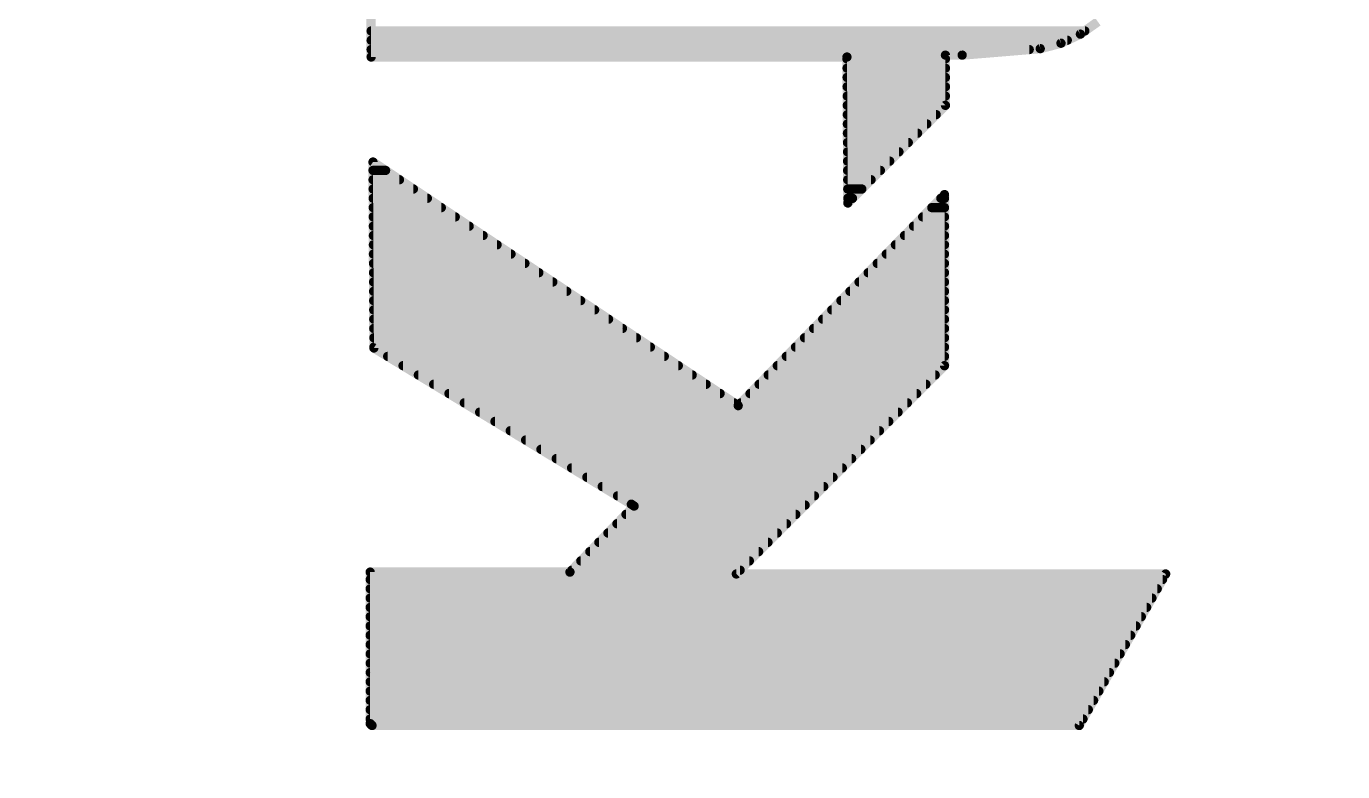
# Model space of a CAD drawing. Extents: x -6.3 to 52.2, y -19.1 to 23.1.
# Drawn here: x 7.496 to 11.093, y 11.515 to 13.551 of the extents above; entities that cross this region are included whole.
import ezdxf

# ---------------------------------------------------------------- set-up
doc = ezdxf.new("R2010")
doc.units = 0
for name, color, linetype in [('21', 41, 'CONTINUOUS'), ('22', 40, 'CONTINUOUS'), ('51', 53, 'CONTINUOUS')]:
    doc.layers.add(name, color=color, linetype=linetype)

msp = doc.modelspace()

# ---------------------------------------------------------------- linework, layer by layer
at = {"layer": '21', "const_width": 0.2032}
msp.add_lwpolyline([(10.932, 19.992, 0.6993), (10.932, -0.888)], format="xyb", dxfattribs=at)
at = {"layer": '22', "const_width": 0.0254}
for points in [[(8.4379, 13.8836), (8.4379, 13.4671)], [(10.3765, 13.5296), (10.4242, 13.5636)], [(8.4379, 13.5382), (10.3886, 13.5382)], [(10.3234, 13.5047), (10.3765, 13.5296)], [(8.4379, 13.5128), (10.3406, 13.5128)], [(8.4379, 13.4874), (10.2366, 13.4874)], [(10.0533, 13.4722), (10.2667, 13.4899)], [(10.2667, 13.4899), (10.3234, 13.5047)], [(8.4379, 13.4671), (9.7384, 13.4671)], [(9.7384, 13.4671), (9.7409, 13.0683)], [(9.7384, 13.462), (10.0076, 13.462)], [(10.0076, 13.335), (10.0076, 13.4722)], [(10.0076, 13.4722), (10.0533, 13.4722)], [(9.7386, 13.4366), (10.0076, 13.4366)], [(9.7388, 13.4112), (10.0076, 13.4112)], [(9.7389, 13.3858), (10.0076, 13.3858)], [(9.7391, 13.3604), (10.0076, 13.3604)], [(9.7392, 13.335), (10.0076, 13.335)], [(9.7409, 13.0683), (10.0076, 13.335)], [(9.7394, 13.3096), (9.9822, 13.3096)], [(9.7395, 13.2842), (9.9568, 13.2842)], [(9.7397, 13.2588), (9.9314, 13.2588)], [(9.7399, 13.2334), (9.906, 13.2334)], [(9.74, 13.208), (9.8806, 13.208)], [(9.4412, 12.5146), (8.443, 13.1801)], [(8.443, 13.1801), (8.4455, 12.6721)], [(8.4431, 13.1572), (8.4774, 13.1572)], [(9.7402, 13.1826), (9.8552, 13.1826)], [(9.7403, 13.1572), (9.8298, 13.1572)], [(8.4432, 13.1318), (8.5154, 13.1318)], [(9.7405, 13.1318), (9.8044, 13.1318)], [(8.4434, 13.1064), (8.5535, 13.1064)], [(10.0051, 13.0912), (9.4412, 12.5146)], [(9.7407, 13.1064), (9.779, 13.1064)], [(10.0051, 12.6238), (10.0051, 13.0912)], [(8.4435, 13.081), (8.5916, 13.081)], [(8.4436, 13.0556), (8.6297, 13.0556)], [(9.7408, 13.081), (9.7536, 13.081)], [(9.9703, 13.0556), (10.0051, 13.0556)], [(9.9951, 13.081), (10.0051, 13.081)], [(8.4437, 13.0302), (8.6678, 13.0302)], [(9.9454, 13.0302), (10.0051, 13.0302)], [(8.4439, 13.0048), (8.7059, 13.0048)], [(8.444, 12.9794), (8.744, 12.9794)], [(9.8958, 12.9794), (10.0051, 12.9794)], [(9.9206, 13.0048), (10.0051, 13.0048)], [(8.4441, 12.954), (8.7821, 12.954)], [(9.8709, 12.954), (10.0051, 12.954)], [(8.4442, 12.9286), (8.8202, 12.9286)], [(9.8461, 12.9286), (10.0051, 12.9286)], [(8.4444, 12.9032), (8.8583, 12.9032)], [(8.4445, 12.8778), (8.8964, 12.8778)], [(9.7964, 12.8778), (10.0051, 12.8778)], [(9.8212, 12.9032), (10.0051, 12.9032)], [(8.4446, 12.8524), (8.9345, 12.8524)], [(9.7716, 12.8524), (10.0051, 12.8524)], [(8.4447, 12.827), (8.9726, 12.827)], [(8.4449, 12.8016), (9.0107, 12.8016)], [(9.7219, 12.8016), (10.0051, 12.8016)], [(9.7467, 12.827), (10.0051, 12.827)], [(8.445, 12.7762), (9.0488, 12.7762)], [(9.697, 12.7762), (10.0051, 12.7762)], [(8.4451, 12.7508), (9.0869, 12.7508)], [(8.4452, 12.7254), (9.125, 12.7254)], [(9.6474, 12.7254), (10.0051, 12.7254)], [(9.6722, 12.7508), (10.0051, 12.7508)], [(8.4454, 12.7), (9.1631, 12.7)], [(9.6225, 12.7), (10.0051, 12.7)], [(8.4455, 12.6746), (9.2012, 12.6746)], [(8.4455, 12.6721), (9.1491, 12.2453)], [(9.5977, 12.6746), (10.0051, 12.6746)], [(8.4832, 12.6492), (9.2393, 12.6492)], [(8.5251, 12.6238), (9.2774, 12.6238)], [(9.4361, 12.0548), (10.0051, 12.6238)], [(9.548, 12.6238), (10.0051, 12.6238)], [(9.5728, 12.6492), (10.0051, 12.6492)], [(8.567, 12.5984), (9.3155, 12.5984)], [(9.5232, 12.5984), (9.9797, 12.5984)], [(8.6089, 12.573), (9.3536, 12.573)], [(8.6507, 12.5476), (9.3917, 12.5476)], [(9.4735, 12.5476), (9.9289, 12.5476)], [(9.4983, 12.573), (9.9543, 12.573)], [(8.6926, 12.5222), (9.4298, 12.5222)], [(9.4486, 12.5222), (9.9035, 12.5222)], [(8.7345, 12.4968), (9.8781, 12.4968)], [(8.7764, 12.4714), (9.8527, 12.4714)], [(8.8182, 12.446), (9.8273, 12.446)], [(8.8601, 12.4206), (9.8019, 12.4206)], [(8.902, 12.3952), (9.7765, 12.3952)], [(8.9439, 12.3698), (9.7511, 12.3698)], [(8.9857, 12.3444), (9.7257, 12.3444)], [(9.0276, 12.319), (9.7003, 12.319)], [(9.0695, 12.2936), (9.6749, 12.2936)], [(9.1113, 12.2682), (9.6495, 12.2682)], [(9.1567, 12.2403), (8.9814, 12.0599)], [(9.1491, 12.2453), (9.1567, 12.2403)], [(9.1529, 12.2428), (9.6241, 12.2428)], [(9.1098, 12.192), (9.5733, 12.192)], [(9.1345, 12.2174), (9.5987, 12.2174)], [(9.0851, 12.1666), (9.5479, 12.1666)], [(9.0357, 12.1158), (9.4971, 12.1158)], [(9.0604, 12.1412), (9.5225, 12.1412)], [(9.011, 12.0904), (9.4717, 12.0904)], [(8.9814, 12.0599), (8.4353, 12.0599)], [(8.4353, 12.0599), (8.4353, 11.6459)], [(8.9864, 12.065), (9.4463, 12.065)], [(10.6096, 12.0548), (9.4361, 12.0548)], [(10.3734, 11.6408), (10.6096, 12.0548)], [(8.4353, 12.0396), (10.6009, 12.0396)], [(8.4353, 12.0142), (10.5864, 12.0142)], [(8.4353, 11.9888), (10.5719, 11.9888)], [(8.4353, 11.9634), (10.5575, 11.9634)], [(8.4353, 11.938), (10.543, 11.938)], [(8.4353, 11.9126), (10.5285, 11.9126)], [(8.4353, 11.8872), (10.514, 11.8872)], [(8.4353, 11.8618), (10.4995, 11.8618)], [(8.4353, 11.8364), (10.485, 11.8364)], [(8.4353, 11.811), (10.4705, 11.811)], [(8.4353, 11.7856), (10.456, 11.7856)], [(8.4353, 11.7602), (10.4415, 11.7602)], [(8.4353, 11.7348), (10.427, 11.7348)], [(8.4353, 11.7094), (10.4125, 11.7094)], [(8.4353, 11.684), (10.398, 11.684)], [(8.4353, 11.6586), (10.3836, 11.6586)], [(8.4353, 11.6459), (8.4404, 11.6408)], [(8.4404, 11.6408), (10.3734, 11.6408)]]:
    msp.add_lwpolyline(points, dxfattribs=at)
at = {"layer": '22', "const_width": 0.0127}
for points in [[(8.4379, 13.5445, 1), (8.4379, 13.5319)], [(10.3728, 13.5348, 1), (10.3802, 13.5244)], [(10.3792, 13.5238, 1), (10.3738, 13.5353)], [(10.3886, 13.5319, 1), (10.3886, 13.5445)], [(8.4379, 13.4938, 1), (8.4379, 13.4811)], [(8.4379, 13.5191, 1), (8.4379, 13.5065)], [(10.2366, 13.4811, 1), (10.2366, 13.4938)], [(10.2651, 13.496, 1), (10.2683, 13.4838)], [(10.2672, 13.4836, 1), (10.2662, 13.4962)], [(10.3207, 13.5105, 1), (10.3261, 13.499)], [(10.325, 13.4986, 1), (10.3218, 13.5109)], [(10.3406, 13.5065, 1), (10.3406, 13.5191)], [(8.4379, 13.4734, 1), (8.4379, 13.4608)], [(8.4316, 13.4671, 1), (8.4443, 13.4671)], [(9.7384, 13.4684, 1), (9.7384, 13.4557)], [(9.7447, 13.4671, 1), (9.7321, 13.4671)], [(9.7384, 13.4608, 1), (9.7384, 13.4734)], [(10.0076, 13.4786, 1), (10.0076, 13.4659)], [(10.0139, 13.4722, 1), (10.0013, 13.4722)], [(10.0076, 13.4557, 1), (10.0076, 13.4684)], [(10.0528, 13.4785, 1), (10.0538, 13.4659)], [(10.0533, 13.4659, 1), (10.0533, 13.4786)], [(9.7386, 13.4429, 1), (9.7386, 13.4303)], [(9.7388, 13.4176, 1), (9.7388, 13.4049)], [(10.0076, 13.4303, 1), (10.0076, 13.4429)], [(10.0076, 13.4049, 1), (10.0076, 13.4176)], [(9.7389, 13.3922, 1), (9.7389, 13.3795)], [(10.0076, 13.3795, 1), (10.0076, 13.3922)], [(9.7391, 13.3667, 1), (9.7391, 13.3541)], [(9.7392, 13.3414, 1), (9.7392, 13.3287)], [(10.0121, 13.3305, 1), (10.0031, 13.3395)], [(10.0076, 13.3541, 1), (10.0076, 13.3667)], [(10.0076, 13.3287, 1), (10.0076, 13.3414)], [(9.7394, 13.316, 1), (9.7394, 13.3033)], [(9.9822, 13.3033, 1), (9.9822, 13.316)], [(10.0013, 13.335, 1), (10.0139, 13.335)], [(9.7395, 13.2905, 1), (9.7395, 13.2779)], [(9.9568, 13.2779, 1), (9.9568, 13.2905)], [(9.7397, 13.2652, 1), (9.7397, 13.2525)], [(9.7399, 13.2398, 1), (9.7399, 13.2271)], [(9.906, 13.2271, 1), (9.906, 13.2398)], [(9.9314, 13.2525, 1), (9.9314, 13.2652)], [(9.74, 13.2143, 1), (9.74, 13.2017)], [(9.8806, 13.2017, 1), (9.8806, 13.2143)], [(8.4465, 13.1854, 1), (8.4395, 13.1748)], [(8.4493, 13.1801, 1), (8.4367, 13.1801)], [(8.4431, 13.1636, 1), (8.4431, 13.1509)], [(8.4774, 13.1509, 1), (8.4774, 13.1636)], [(9.7402, 13.189, 1), (9.7402, 13.1763)], [(9.7403, 13.1636, 1), (9.7403, 13.1509)], [(9.8298, 13.1509, 1), (9.8298, 13.1636)], [(9.8552, 13.1763, 1), (9.8552, 13.189)], [(8.4432, 13.1381, 1), (8.4432, 13.1255)], [(8.5154, 13.1255, 1), (8.5154, 13.1381)], [(9.7405, 13.1381, 1), (9.7405, 13.1255)], [(9.8044, 13.1255, 1), (9.8044, 13.1381)], [(8.4434, 13.1128, 1), (8.4434, 13.1001)], [(8.5535, 13.1001, 1), (8.5535, 13.1128)], [(9.7407, 13.1128, 1), (9.7407, 13.1001)], [(9.779, 13.1001, 1), (9.779, 13.1128)], [(10.0114, 13.0912, 1), (9.9988, 13.0912)], [(10.0096, 13.0868, 1), (10.0006, 13.0956)], [(8.4435, 13.0874, 1), (8.4435, 13.0747)], [(8.4436, 13.0619, 1), (8.4436, 13.0493)], [(8.5916, 13.0747, 1), (8.5916, 13.0874)], [(8.6297, 13.0493, 1), (8.6297, 13.0619)], [(9.7408, 13.0874, 1), (9.7408, 13.0747)], [(9.7364, 13.0728, 1), (9.7454, 13.0638)], [(9.7346, 13.0683, 1), (9.7472, 13.0683)], [(9.7536, 13.0747, 1), (9.7536, 13.0874)], [(9.9703, 13.0619, 1), (9.9703, 13.0493)], [(9.9951, 13.0874, 1), (9.9951, 13.0747)], [(10.0051, 13.0747, 1), (10.0051, 13.0874)], [(10.0051, 13.0493, 1), (10.0051, 13.0619)], [(8.4437, 13.0366, 1), (8.4437, 13.0239)], [(8.6678, 13.0239, 1), (8.6678, 13.0366)], [(9.9454, 13.0366, 1), (9.9454, 13.0239)], [(10.0051, 13.0239, 1), (10.0051, 13.0366)], [(8.4439, 13.0112, 1), (8.4439, 12.9985)], [(8.444, 12.9857, 1), (8.444, 12.9731)], [(8.7059, 12.9985, 1), (8.7059, 13.0112)], [(8.744, 12.9731, 1), (8.744, 12.9857)], [(9.8958, 12.9857, 1), (9.8958, 12.9731)], [(9.9206, 13.0112, 1), (9.9206, 12.9985)], [(10.0051, 12.9985, 1), (10.0051, 13.0112)], [(10.0051, 12.9731, 1), (10.0051, 12.9857)], [(8.4441, 12.9604, 1), (8.4441, 12.9477)], [(8.7821, 12.9477, 1), (8.7821, 12.9604)], [(9.8709, 12.9604, 1), (9.8709, 12.9477)], [(10.0051, 12.9477, 1), (10.0051, 12.9604)], [(8.4442, 12.935, 1), (8.4442, 12.9223)], [(8.8202, 12.9223, 1), (8.8202, 12.935)], [(9.8461, 12.935, 1), (9.8461, 12.9223)], [(10.0051, 12.9223, 1), (10.0051, 12.935)], [(8.4444, 12.9095, 1), (8.4444, 12.8969)], [(8.4445, 12.8841, 1), (8.4445, 12.8715)], [(8.8583, 12.8969, 1), (8.8583, 12.9095)], [(8.8964, 12.8715, 1), (8.8964, 12.8841)], [(9.7964, 12.8841, 1), (9.7964, 12.8715)], [(9.8212, 12.9095, 1), (9.8212, 12.8969)], [(10.0051, 12.8969, 1), (10.0051, 12.9095)], [(10.0051, 12.8715, 1), (10.0051, 12.8841)], [(8.4446, 12.8588, 1), (8.4446, 12.8461)], [(8.9345, 12.8461, 1), (8.9345, 12.8588)], [(9.7716, 12.8588, 1), (9.7716, 12.8461)], [(10.0051, 12.8461, 1), (10.0051, 12.8588)], [(8.4447, 12.8333, 1), (8.4447, 12.8207)], [(8.4449, 12.8079, 1), (8.4449, 12.7953)], [(8.9726, 12.8207, 1), (8.9726, 12.8333)], [(9.0107, 12.7953, 1), (9.0107, 12.8079)], [(9.7219, 12.8079, 1), (9.7219, 12.7953)], [(9.7467, 12.8333, 1), (9.7467, 12.8207)], [(10.0051, 12.8207, 1), (10.0051, 12.8333)], [(10.0051, 12.7953, 1), (10.0051, 12.8079)], [(8.445, 12.7826, 1), (8.445, 12.7699)], [(9.0488, 12.7699, 1), (9.0488, 12.7826)], [(9.697, 12.7826, 1), (9.697, 12.7699)], [(10.0051, 12.7699, 1), (10.0051, 12.7826)], [(8.4451, 12.7571, 1), (8.4451, 12.7445)], [(8.4452, 12.7317, 1), (8.4452, 12.7191)], [(9.0869, 12.7445, 1), (9.0869, 12.7571)], [(9.125, 12.7191, 1), (9.125, 12.7317)], [(9.6474, 12.7317, 1), (9.6474, 12.7191)], [(9.6722, 12.7571, 1), (9.6722, 12.7445)], [(10.0051, 12.7445, 1), (10.0051, 12.7571)], [(10.0051, 12.7191, 1), (10.0051, 12.7317)], [(8.4454, 12.7064, 1), (8.4454, 12.6937)], [(9.1631, 12.6937, 1), (9.1631, 12.7064)], [(9.6225, 12.7064, 1), (9.6225, 12.6937)], [(10.0051, 12.6937, 1), (10.0051, 12.7064)], [(8.4488, 12.6775, 1), (8.4422, 12.6667)], [(8.4455, 12.6809, 1), (8.4455, 12.6683)], [(8.4392, 12.6721, 1), (8.4518, 12.6721)], [(9.2012, 12.6683, 1), (9.2012, 12.6809)], [(9.5977, 12.6809, 1), (9.5977, 12.6683)], [(10.0051, 12.6683, 1), (10.0051, 12.6809)], [(8.4832, 12.6555, 1), (8.4832, 12.6429)], [(8.5251, 12.6302, 1), (8.5251, 12.6175)], [(9.2393, 12.6429, 1), (9.2393, 12.6555)], [(9.2774, 12.6175, 1), (9.2774, 12.6302)], [(9.548, 12.6302, 1), (9.548, 12.6175)], [(9.5728, 12.6555, 1), (9.5728, 12.6429)], [(9.9988, 12.6238, 1), (10.0114, 12.6238)], [(10.0096, 12.6193, 1), (10.0006, 12.6283)], [(10.0051, 12.6429, 1), (10.0051, 12.6555)], [(10.0051, 12.6175, 1), (10.0051, 12.6302)], [(8.567, 12.6047, 1), (8.567, 12.5921)], [(9.3155, 12.5921, 1), (9.3155, 12.6047)], [(9.5232, 12.6047, 1), (9.5232, 12.5921)], [(9.9797, 12.5921, 1), (9.9797, 12.6047)], [(8.6089, 12.5793, 1), (8.6089, 12.5667)], [(8.6507, 12.554, 1), (8.6507, 12.5413)], [(9.3536, 12.5667, 1), (9.3536, 12.5793)], [(9.3917, 12.5413, 1), (9.3917, 12.554)], [(9.4735, 12.554, 1), (9.4735, 12.5413)], [(9.4983, 12.5793, 1), (9.4983, 12.5667)], [(9.9289, 12.5413, 1), (9.9289, 12.554)], [(9.9543, 12.5667, 1), (9.9543, 12.5793)], [(8.6926, 12.5285, 1), (8.6926, 12.5159)], [(9.4298, 12.5159, 1), (9.4298, 12.5285)], [(9.4367, 12.519, 1), (9.4457, 12.5102)], [(9.4377, 12.5093, 1), (9.4447, 12.5199)], [(9.4486, 12.5285, 1), (9.4486, 12.5159)], [(9.9035, 12.5159, 1), (9.9035, 12.5285)], [(8.7345, 12.5031, 1), (8.7345, 12.4905)], [(9.8781, 12.4905, 1), (9.8781, 12.5031)], [(8.7764, 12.4778, 1), (8.7764, 12.4651)], [(8.8182, 12.4523, 1), (8.8182, 12.4397)], [(9.8273, 12.4397, 1), (9.8273, 12.4523)], [(9.8527, 12.4651, 1), (9.8527, 12.4778)], [(8.8601, 12.4269, 1), (8.8601, 12.4143)], [(9.8019, 12.4143, 1), (9.8019, 12.4269)], [(8.902, 12.4016, 1), (8.902, 12.3889)], [(8.9439, 12.3762, 1), (8.9439, 12.3635)], [(9.7511, 12.3635, 1), (9.7511, 12.3762)], [(9.7765, 12.3889, 1), (9.7765, 12.4016)], [(8.9857, 12.3507, 1), (8.9857, 12.3381)], [(9.7257, 12.3381, 1), (9.7257, 12.3507)], [(9.0276, 12.3254, 1), (9.0276, 12.3127)], [(9.0695, 12.3, 1), (9.0695, 12.2873)], [(9.6749, 12.2873, 1), (9.6749, 12.3)], [(9.7003, 12.3127, 1), (9.7003, 12.3254)], [(9.1113, 12.2745, 1), (9.1113, 12.2619)], [(9.6495, 12.2619, 1), (9.6495, 12.2745)], [(9.1526, 12.2506, 1), (9.1456, 12.24)], [(9.1458, 12.2399, 1), (9.1524, 12.2507)], [(9.1529, 12.2492, 1), (9.1529, 12.2365)], [(9.1613, 12.2359, 1), (9.1521, 12.2447)], [(9.1532, 12.235, 1), (9.1602, 12.2456)], [(9.6241, 12.2365, 1), (9.6241, 12.2492)], [(9.1098, 12.1983, 1), (9.1098, 12.1857)], [(9.1345, 12.2238, 1), (9.1345, 12.2111)], [(9.5733, 12.1857, 1), (9.5733, 12.1983)], [(9.5987, 12.2111, 1), (9.5987, 12.2238)], [(9.0851, 12.173, 1), (9.0851, 12.1603)], [(9.5479, 12.1603, 1), (9.5479, 12.173)], [(9.0357, 12.1221, 1), (9.0357, 12.1095)], [(9.0604, 12.1476, 1), (9.0604, 12.1349)], [(9.4971, 12.1095, 1), (9.4971, 12.1221)], [(9.5225, 12.1349, 1), (9.5225, 12.1476)], [(9.011, 12.0968, 1), (9.011, 12.0841)], [(9.4717, 12.0841, 1), (9.4717, 12.0968)], [(8.4353, 12.0663, 1), (8.4353, 12.0536)], [(8.4416, 12.0599, 1), (8.429, 12.0599)], [(8.9768, 12.0643, 1), (8.986, 12.0555)], [(8.9864, 12.0714, 1), (8.9864, 12.0587)], [(8.9814, 12.0536, 1), (8.9814, 12.0663)], [(9.4316, 12.0593, 1), (9.4406, 12.0503)], [(9.4361, 12.0611, 1), (9.4361, 12.0485)], [(9.4463, 12.0587, 1), (9.4463, 12.0714)], [(10.6151, 12.0517, 1), (10.6041, 12.0579)], [(10.6096, 12.0485, 1), (10.6096, 12.0611)], [(8.4353, 12.0206, 1), (8.4353, 12.0079)], [(8.4353, 12.0459, 1), (8.4353, 12.0333)], [(10.5864, 12.0079, 1), (10.5864, 12.0206)], [(10.6009, 12.0333, 1), (10.6009, 12.0459)], [(8.4353, 11.9952, 1), (8.4353, 11.9825)], [(10.5719, 11.9825, 1), (10.5719, 11.9952)], [(8.4353, 11.9444, 1), (8.4353, 11.9317)], [(8.4353, 11.9697, 1), (8.4353, 11.9571)], [(10.543, 11.9317, 1), (10.543, 11.9444)], [(10.5575, 11.9571, 1), (10.5575, 11.9697)], [(8.4353, 11.919, 1), (8.4353, 11.9063)], [(10.5285, 11.9063, 1), (10.5285, 11.919)], [(8.4353, 11.8681, 1), (8.4353, 11.8555)], [(8.4353, 11.8935, 1), (8.4353, 11.8809)], [(10.4995, 11.8555, 1), (10.4995, 11.8681)], [(10.514, 11.8809, 1), (10.514, 11.8935)], [(8.4353, 11.8428, 1), (8.4353, 11.8301)], [(10.485, 11.8301, 1), (10.485, 11.8428)], [(8.4353, 11.8173, 1), (8.4353, 11.8047)], [(10.4705, 11.8047, 1), (10.4705, 11.8173)], [(8.4353, 11.7919, 1), (8.4353, 11.7793)], [(8.4353, 11.7666, 1), (8.4353, 11.7539)], [(10.4415, 11.7539, 1), (10.4415, 11.7666)], [(10.456, 11.7793, 1), (10.456, 11.7919)], [(8.4353, 11.7411, 1), (8.4353, 11.7285)], [(10.427, 11.7285, 1), (10.427, 11.7411)], [(8.4353, 11.7157, 1), (8.4353, 11.7031)], [(8.4353, 11.6904, 1), (8.4353, 11.6777)], [(10.398, 11.6777, 1), (10.398, 11.6904)], [(10.4125, 11.7031, 1), (10.4125, 11.7157)], [(8.4398, 11.6504, 1), (8.4308, 11.6414)], [(8.4353, 11.6649, 1), (8.4353, 11.6523)], [(10.3836, 11.6523, 1), (10.3836, 11.6649)], [(8.429, 11.6459, 1), (8.4416, 11.6459)], [(8.4404, 11.6471, 1), (8.4404, 11.6345)], [(8.4359, 11.6363, 1), (8.4449, 11.6453)], [(10.3679, 11.6439, 1), (10.3789, 11.6377)], [(10.3734, 11.6345, 1), (10.3734, 11.6471)]]:
    msp.add_lwpolyline(points, format="xyb", dxfattribs=at)
at = {"layer": '51', "const_width": 0.2032}
msp.add_lwpolyline([(14.632, -0.288, 1), (14.632, 19.712, 1), (14.632, -0.288)], format="xyb", dxfattribs=at)

doc.saveas('drawing.dxf')
